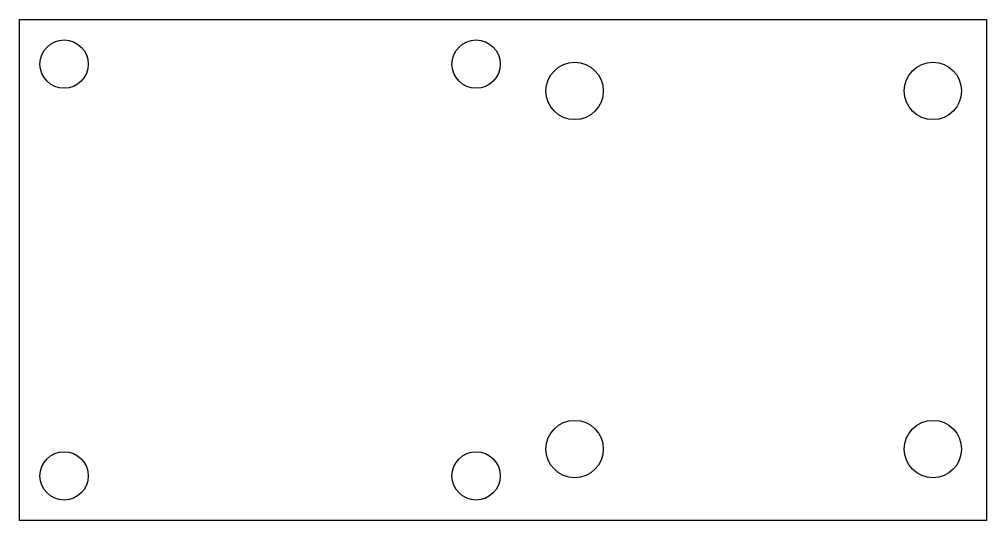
# Model space of a CAD drawing. Header units: millimetres. Extents: x -37.8 to 16.2, y -14 to 14.
import ezdxf

# ---------------------------------------------------------------- set-up
doc = ezdxf.new("R2010")
doc.units = ezdxf.units.MM

msp = doc.modelspace()

# ---------------------------------------------------------------- linework, layer by layer
for p, q in [((-37.75, 14), (16.25, 14)), ((-37.75, -14), (-37.75, 14)), ((16.25, 14), (16.25, -14)), ((16.25, -14), (-37.75, -14))]:
    msp.add_line(p, q)
for centre, radius in [((-35.25, 11.5), 1.35), ((-12.25, 11.5), 1.35), ((-6.75, 10), 1.6), ((13.25, 10), 1.6), ((-6.75, -10), 1.6), ((13.25, -10), 1.6), ((-35.25, -11.5), 1.35), ((-12.25, -11.5), 1.35)]:
    msp.add_circle(centre, radius)

doc.saveas('drawing.dxf')
